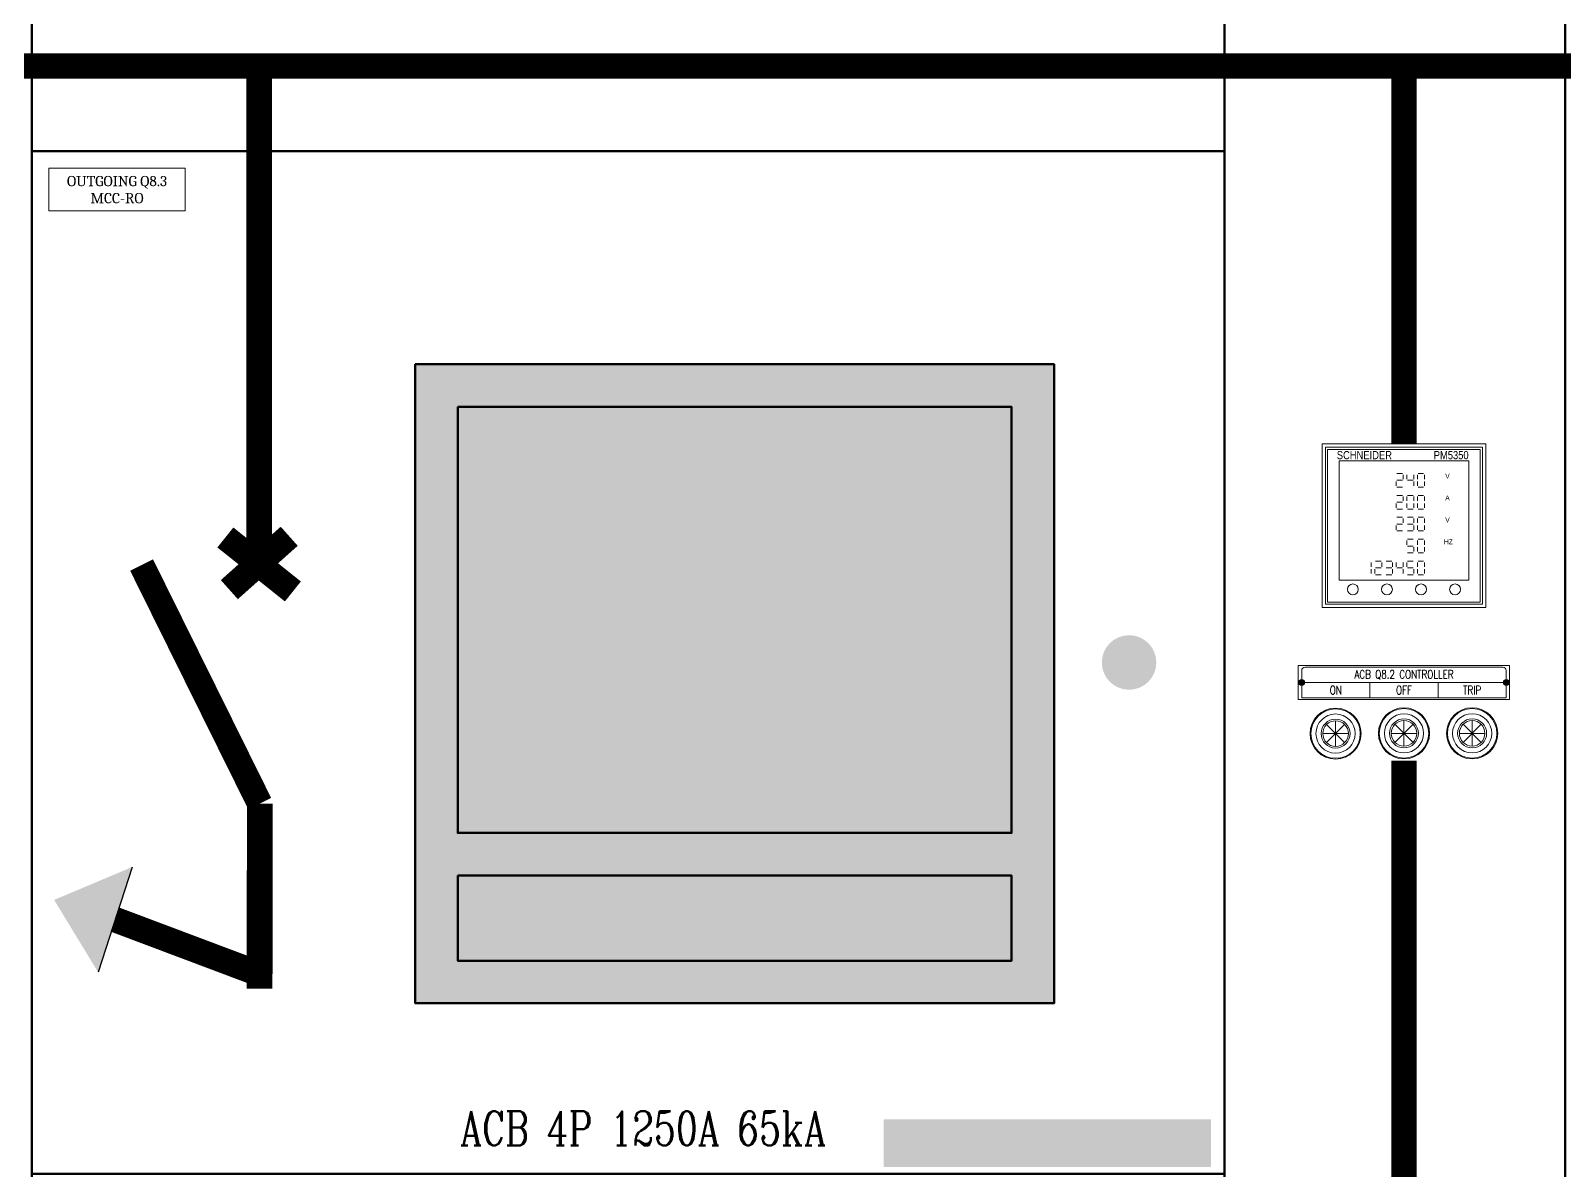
# Model space of a CAD drawing. Header units: millimetres. Extents: x -116965 to 323937, y 291661 to 566926.
# Drawn here: x -45932 to -45032, y 329542 to 330210 of the extents above; entities that cross this region are included whole.
import ezdxf
from ezdxf.enums import TextEntityAlignment as Align

# ---------------------------------------------------------------- set-up
doc = ezdxf.new("R2010")
doc.units = ezdxf.units.MM
doc.layers.get('0').update_dxf_attribs({"lineweight": 18})
for name, color, linetype, lineweight in [('BASE', 7, 'Continuous', 15), ('hw_Punch', 3, 'Continuous', 9), ('hw_Text', 7, 'Continuous', 13)]:
    doc.layers.add(name, color=color, linetype=linetype, lineweight=lineweight)
doc.layers.add('C00-00-00', color=7, linetype='Continuous')
for name, color, linetype, true_color in [('C32-AD-3C', 7, 'Continuous', 0x32ad3c), ('C34-3A-40', 7, 'Continuous', 0x343a40), ('C49-50-57', 7, 'Continuous', 0x495057), ('CAD-B5-BD', 7, 'Continuous', 0xadb5bd), ('CB1-00-43', 7, 'Continuous', 0xb10043)]:
    doc.layers.add(name, color=color, linetype=linetype, true_color=true_color)
doc.styles.add('hw_Block', font='complex.shx', dxfattribs={"width": 0.75})
doc.styles.add('hw_Block.', font='Cambria.ttf')
doc.styles.add('VnArial', font='')
doc.styles.get('VnArial').set_extended_font_data('.VnArial NarrowH')

# ---------------------------------------------------------------- blocks, each defined once
blk = doc.blocks.new('*U1759')
at = {"color": 1}
for p, q in [((-7.5, 0), (7.5, 0)), ((5.3, 5.3), (-5.3, -5.3)), ((-5.3, 5.3), (5.3, -5.3)), ((0, -7.5), (0, 7.5))]:
    blk.add_line(p, q, dxfattribs=at)
for radius in [15, 14.5]:
    blk.add_circle((0, 0), radius)
for radius in [8.5, 7.5]:
    blk.add_circle((0, 0), radius, dxfattribs=at)
at = {"layer": 'hw_Punch'}
blk.add_circle((0, 0), 11.5, dxfattribs=at)
blk = doc.blocks.new('*U1760')
at = {"color": 2}
for p, q in [((5.3, 5.3), (-5.3, -5.3)), ((-5.3, 5.3), (5.3, -5.3)), ((0, -7.5), (0, 7.5)), ((-7.5, 0), (7.5, 0))]:
    blk.add_line(p, q, dxfattribs=at)
for radius in [15, 14.5]:
    blk.add_circle((0, 0), radius)
for radius in [8.5, 7.5]:
    blk.add_circle((0, 0), radius, dxfattribs=at)
at = {"layer": 'hw_Punch'}
blk.add_circle((0, 0), 11.5, dxfattribs=at)
blk = doc.blocks.new('*U1767')
at = {"color": 3}
for p, q in [((5.3, 5.3), (-5.3, -5.3)), ((-5.3, 5.3), (5.3, -5.3)), ((0, -7.5), (0, 7.5)), ((-7.5, 0), (7.5, 0))]:
    blk.add_line(p, q, dxfattribs=at)
for radius in [15, 14.5]:
    blk.add_circle((0, 0), radius)
for radius in [8.5, 7.5]:
    blk.add_circle((0, 0), radius, dxfattribs=at)
at = {"layer": 'hw_Punch'}
blk.add_circle((0, 0), 11.5, dxfattribs=at)
blk = doc.blocks.new('1232')
at = {"color": 7, "linetype": 'Continuous', "lineweight": 13}
for p, q in [((43.43, 71.35), (43.43, 73.92)), ((43.84, 78.67), (47.07, 78.67)), ((43.84, 74.65), (47.07, 74.65)), ((47.48, 77.94), (47.48, 75.37)), ((49.66, 77.94), (49.66, 75.37)), ((50.08, 74.65), (53.3, 74.65)), ((53.72, 77.94), (53.72, 75.37)), ((53.72, 71.35), (53.72, 73.92)), ((55.9, 77.94), (55.9, 75.37)), ((55.9, 71.35), (55.9, 73.92)), ((56.31, 78.67), (59.54, 78.67)), ((59.95, 77.94), (59.95, 75.37)), ((59.95, 71.35), (59.95, 73.92)), ((43.84, 70.62), (47.07, 70.62)), ((43.84, 65.82), (47.07, 65.82)), ((47.48, 65.09), (47.48, 62.52)), ((49.66, 65.09), (49.66, 62.52)), ((50.08, 65.82), (53.3, 65.82)), ((53.72, 65.09), (53.72, 62.52)), ((55.9, 65.09), (55.9, 62.52)), ((56.31, 70.62), (59.54, 70.62)), ((56.31, 65.82), (59.54, 65.82)), ((59.95, 65.09), (59.95, 62.52)), ((43.43, 58.49), (43.43, 61.06)), ((43.84, 61.79), (47.07, 61.79)), ((43.84, 57.77), (47.07, 57.77)), ((49.66, 58.49), (49.66, 61.06)), ((50.08, 57.77), (53.3, 57.77)), ((53.72, 58.49), (53.72, 61.06)), ((55.9, 58.49), (55.9, 61.06)), ((56.31, 57.77), (59.54, 57.77)), ((59.95, 58.49), (59.95, 61.06)), ((43.43, 45.64), (43.43, 48.21)), ((43.84, 52.96), (47.07, 52.96)), ((43.84, 48.94), (47.07, 48.94)), ((47.48, 52.23), (47.48, 49.66)), ((50.08, 52.96), (53.3, 52.96)), ((50.08, 48.94), (53.3, 48.94)), ((53.72, 52.23), (53.72, 49.66)), ((53.72, 45.64), (53.72, 48.21)), ((55.9, 52.23), (55.9, 49.66)), ((55.9, 45.64), (55.9, 48.21)), ((56.31, 52.96), (59.54, 52.96)), ((59.95, 52.23), (59.95, 49.66)), ((59.95, 45.64), (59.95, 48.21)), ((43.84, 44.91), (47.07, 44.91)), ((49.66, 39.38), (49.66, 36.81)), ((50.08, 44.91), (53.3, 44.91)), ((50.08, 40.1), (53.3, 40.1)), ((50.08, 36.08), (53.3, 36.08)), ((55.9, 39.38), (55.9, 36.81)), ((56.31, 44.91), (59.54, 44.91)), ((56.31, 40.1), (59.54, 40.1)), ((59.95, 39.38), (59.95, 36.81)), ((31.38, 27.23), (34.61, 27.23)), ((37.61, 27.23), (40.84, 27.23)), ((50.08, 32.06), (53.3, 32.06)), ((50.08, 27.23), (53.3, 27.23)), ((53.72, 32.78), (53.72, 35.35)), ((55.9, 32.78), (55.9, 35.35)), ((56.31, 32.06), (59.54, 32.06)), ((56.31, 27.23), (59.54, 27.23)), ((59.95, 32.78), (59.95, 35.35)), ((28.79, 26.5), (28.79, 23.93)), ((28.79, 19.91), (28.79, 22.47)), ((30.97, 19.91), (30.97, 22.47)), ((31.38, 23.2), (34.61, 23.2)), ((31.38, 19.18), (34.61, 19.18)), ((35.02, 26.5), (35.02, 23.93)), ((37.61, 23.2), (40.84, 23.2)), ((37.61, 19.18), (40.84, 19.18)), ((41.25, 26.5), (41.25, 23.93)), ((41.25, 19.91), (41.25, 22.47)), ((43.43, 26.5), (43.43, 23.93)), ((43.84, 23.2), (47.07, 23.2)), ((47.48, 26.5), (47.48, 23.93)), ((47.48, 19.91), (47.48, 22.47)), ((49.66, 26.5), (49.66, 23.93)), ((50.08, 23.2), (53.3, 23.2)), ((50.08, 19.18), (53.3, 19.18)), ((53.72, 19.91), (53.72, 22.47)), ((55.9, 26.5), (55.9, 23.93)), ((55.9, 19.91), (55.9, 22.47)), ((56.31, 19.18), (59.54, 19.18)), ((59.95, 26.5), (59.95, 23.93)), ((59.95, 19.91), (59.95, 22.47))]:
    blk.add_line(p, q, dxfattribs=at)
at = {"layer": 'BASE', "lineweight": 13}
for points in [[(96, 0), (0, 0), (0, 96), (96, 96)], [(3.2, 3.2), (92.8, 3.2), (92.8, 92.8), (3.2, 92.8)], [(10, 16.06), (86, 16.06), (86, 86), (10, 86)]]:
    blk.add_lwpolyline(points, close=True, dxfattribs=at)
at = {"layer": 'BASE', "color": 3, "lineweight": 13}
blk.add_lwpolyline([(2, 2), (94, 2), (94, 94), (2, 94)], close=True, dxfattribs=at)
at = {"layer": 'BASE', "lineweight": 13}
for centre in [(18, 10.61), (38, 10.61), (58, 10.61), (78, 10.61)]:
    blk.add_circle(centre, 3.2, dxfattribs=at)
at = {"layer": 'hw_Text', "lineweight": 13, "style": 'VnArial'}
for s, height, p in [('Schneider', 4.8, (24.76, 89.41)), ('V', 2.88, (73.53, 77.14)), ('A', 2.88, (73.53, 64.28)), ('V', 2.88, (73.53, 51.43)), ('Hz', 2.88, (74.05, 38.57))]:
    blk.add_text(s, height=height, rotation=360, dxfattribs=at).set_placement(p, align=Align.MIDDLE_CENTER)
at = {"layer": 'hw_Text', "color": 1, "lineweight": 13, "style": 'VnArial'}
blk.add_text('PM5350', height=4.8, rotation=360, dxfattribs=at).set_placement((75.69, 89.41), align=Align.MIDDLE_CENTER)
blk = doc.blocks.new('Load Outgoingx')
at = {"color": 0, "lineweight": 5, "ltscale": 0.7}
blk.add_lwpolyline([(10, -10), (10, -35), (90, -35), (90, -10)], close=True, dxfattribs=at)
at = {"color": 0, "lineweight": 5, "style": 'hw_Block.'}
for tag, p in [('LINE1', (50, -17.5)), ('LINE2', (50, -27.5))]:
    blk.add_attdef(tag, text='', height=6, dxfattribs=at).set_placement(p, align=Align.MIDDLE_CENTER)

msp = doc.modelspace()

# ---------------------------------------------------------------- hatches: boundary and pattern name
h = msp.add_hatch(color=0)
h.dxf.hatch_style = 1
h.paths.add_polyline_path([(-45186.432169, 329829.184339, 0.4142135624), (-45187.695258, 329827.92125, 0.4142135624), (-45186.432169, 329826.658161)])
h.paths.add_polyline_path([(-45186.432169, 329829.184339), (-45186.432169, 329827.92125), (-45185.16908, 329827.92125, 0.4142135624)])
h.paths.add_polyline_path([(-45185.16908, 329827.92125), (-45186.432169, 329827.92125), (-45186.432169, 329826.658161, 0.4142135624)])
h = msp.add_hatch(color=0)
h.dxf.hatch_style = 1
h.paths.add_polyline_path([(-45066.432169, 329829.184339, 0.4142135624), (-45067.695258, 329827.92125, 0.4142135624), (-45066.432169, 329826.658161)])
h.paths.add_polyline_path([(-45066.432169, 329829.184339), (-45066.432169, 329827.92125), (-45065.16908, 329827.92125, 0.4142135624)])
h.paths.add_polyline_path([(-45065.16908, 329827.92125), (-45066.432169, 329827.92125), (-45066.432169, 329826.658161, 0.4142135624)])
at = {"lineweight": -3, "ltscale": 5}
h = msp.add_hatch(color=1, dxfattribs=at)
h.dxf.hatch_style = 1
h.paths.add_polyline_path([(-45892.78482, 329657.973926), (-45872.870128, 329719.583966), (-45918.572872, 329700.333209)])
at = {"layer": 'C00-00-00'}
h = msp.add_hatch(color=256, dxfattribs=at)
h.dxf.hatch_style = 2
h.paths.add_polyline_path([(-45706.698624, 330014.615558), (-45331.750968, 330014.615558), (-45331.750968, 329639.667902), (-45706.698624, 329639.667902)])
h = msp.add_hatch(color=256, dxfattribs=at)
h.dxf.hatch_style = 2
h.paths.add_polyline_path([(-45466.732124, 329959.623236), (-45446.734914, 329959.623236), (-45446.734914, 329744.653245), (-45466.732124, 329744.653245)])
h = msp.add_hatch(color=256, dxfattribs=at)
h.dxf.hatch_style = 2
h.paths.add_polyline_path([(-45514.225492, 329924.62812), (-45481.73003, 329924.62812), (-45481.73003, 329899.631611), (-45514.225492, 329899.631611)])
h = msp.add_hatch(color=256, dxfattribs=at)
edge = h.paths.add_edge_path()
edge.add_arc((-45287.757108, 329839.639986), 15.997765, 0, 360)
h = msp.add_hatch(color=256, dxfattribs=at)
h.dxf.hatch_style = 2
h.paths.add_polyline_path([(-45431.737008, 329571.677392), (-45239.763808, 329571.677392), (-45239.763808, 329543.681302), (-45431.737008, 329543.681302)])
at = {"layer": 'C32-AD-3C'}
h = msp.add_hatch(color=256, dxfattribs=at)
h.dxf.hatch_style = 2
h.paths.add_polyline_path([(-45676.702811, 329914.629518), (-45621.71049, 329914.629518), (-45621.71049, 329814.643473), (-45676.702811, 329814.643473)])
h = msp.add_hatch(color=256, dxfattribs=at)
h.dxf.hatch_style = 2
h.paths.add_polyline_path([(-45556.719561, 329874.635098), (-45531.723052, 329874.635098), (-45531.723052, 329864.636495), (-45556.719561, 329864.636495)])
at = {"layer": 'C34-3A-40'}
h = msp.add_hatch(color=256, dxfattribs=at)
h.dxf.hatch_style = 2
h.paths.add_polyline_path([(-45681.702115, 329989.619049), (-45356.747477, 329989.619049), (-45356.747477, 329739.653942), (-45681.702115, 329739.653942)])
h = msp.add_hatch(color=256, dxfattribs=at)
h.dxf.hatch_style = 2
h.paths.add_polyline_path([(-45681.702115, 329714.657433), (-45356.747477, 329714.657433), (-45356.747477, 329664.664411), (-45681.702115, 329664.664411)])
at = {"layer": 'C49-50-57'}
h = msp.add_hatch(color=256, dxfattribs=at)
h.dxf.hatch_style = 2
h.paths.add_polyline_path([(-45466.732124, 329959.623236), (-45446.734914, 329959.623236), (-45446.734914, 329852.138239), (-45466.732124, 329852.138239)])
at = {"layer": 'CAD-B5-BD'}
h = msp.add_hatch(color=256, dxfattribs=at)
h.dxf.hatch_style = 2
h.paths.add_polyline_path([(-45671.703508, 329909.630214), (-45626.709789, 329909.630214), (-45626.709789, 329864.636495), (-45671.703508, 329864.636495)])
at = {"layer": 'CB1-00-43'}
h = msp.add_hatch(color=256, dxfattribs=at)
h.dxf.hatch_style = 2
h.paths.add_polyline_path([(-45556.719561, 329924.62812), (-45524.224099, 329924.62812), (-45524.224099, 329899.631611), (-45556.719561, 329899.631611)])

# ---------------------------------------------------------------- linework, layer by layer
for p, q in [((-45166.432169, 329797.92125), (-45166.432169, 329797.92125)), ((-45166.432169, 329797.92125), (-45166.432169, 329797.92125)), ((-45126.432169, 329797.92125), (-45126.432169, 329797.92125)), ((-45126.432169, 329797.92125), (-45126.432169, 329797.92125)), ((-45086.432169, 329797.92125), (-45086.432169, 329797.92125)), ((-45086.432169, 329797.92125), (-45086.432169, 329797.92125))]:
    msp.add_line(p, q)
at = {"color": 1, "lineweight": -3, "ltscale": 5}
msp.add_line((-45872.870128, 329719.583966), (-45892.78482, 329657.973926), dxfattribs=at)
at = {"color": 1, "lineweight": -3, "ltscale": 5, "const_width": 15}
for points in [[(-46831.541593, 330189.584152), (-40932.337221, 330189.584152)], [(-45798.276098, 329897.14173), (-45798.276098, 330189.584152)], [(-45126.432169, 329967.890106), (-45126.432169, 330189.584152)], [(-45778.452988, 329881.297092), (-45818.099208, 329912.986367)], [(-45815.756841, 329882.377642), (-45780.615493, 329913.706865)], [(-45797.9236, 329756.826121), (-45867.247069, 329896.826121)], [(-45126.432169, 328339.849361), (-45126.432169, 329781.979527)], [(-45797.9236, 329756.826121), (-45798.099849, 329648.253991)], [(-45797.9236, 329656.84008), (-45797.9236, 329756.826121)], [(-45797.9236, 329656.84008), (-45882.827474, 329688.778946)]]:
    msp.add_lwpolyline(points, dxfattribs=at)
for points in [[(-45188.432169, 329837.92125), (-45064.432169, 329837.92125), (-45064.432169, 329817.92125), (-45188.432169, 329817.92125)], [(-45186.432169, 329827.92125), (-45146.432169, 329827.92125), (-45146.432169, 329818.92125), (-45186.432169, 329818.92125)], [(-45146.432169, 329827.92125), (-45106.432169, 329827.92125), (-45106.432169, 329818.92125), (-45146.432169, 329818.92125)], [(-45106.432169, 329827.92125), (-45066.432169, 329827.92125), (-45066.432169, 329818.92125), (-45106.432169, 329818.92125)]]:
    msp.add_lwpolyline(points, close=True)
msp.add_lwpolyline([(-45184.432169, 329836.92125), (-45068.432169, 329836.92125, -0.4142135624), (-45066.432169, 329834.92125), (-45066.432169, 329818.92125), (-45186.432169, 329818.92125), (-45186.432169, 329834.92125, -0.4142135624)], format="xyb", close=True)
for centre, radius in [((-45186.432169, 329827.92125), 1.75), ((-45186.432169, 329827.92125), 1.263089), ((-45066.432169, 329827.92125), 1.75), ((-45066.432169, 329827.92125), 1.263089)]:
    msp.add_circle(centre, radius)
at = {"layer": 'C00-00-00', "lineweight": 211}
msp.add_lwpolyline([(-45931.667218, 330439.556236), (-45231.764927, 330439.556236), (-45231.764927, 328239.863317), (-45931.667218, 328239.863317)], close=True, dxfattribs=at)
at = {"layer": 'C00-00-00', "lineweight": 100}
for points in [[(-46131.639302, 330339.570192), (-45931.667218, 330339.570192), (-45931.667218, 328339.849361), (-46131.639302, 328339.849361)], [(-45931.667218, 330339.570192), (-45231.764927, 330339.570192), (-45231.764927, 330139.598111), (-45931.667218, 330139.598111)], [(-45231.764927, 330339.570192), (-45031.792843, 330339.570192), (-45031.792843, 328339.849361), (-45231.764927, 328339.849361)], [(-45931.667218, 330139.598111), (-45231.764927, 330139.598111), (-45231.764927, 329539.681861), (-45931.667218, 329539.681861)]]:
    msp.add_lwpolyline(points, close=True, dxfattribs=at)
at = {"layer": 'C00-00-00', "lineweight": 50}
for points in [[(-45706.698624, 330014.615558), (-45331.750968, 330014.615558), (-45331.750968, 329639.667902), (-45706.698624, 329639.667902)], [(-45681.702115, 329989.619049), (-45356.747477, 329989.619049), (-45356.747477, 329739.653942), (-45681.702115, 329739.653942)], [(-45681.702115, 329714.657433), (-45356.747477, 329714.657433), (-45356.747477, 329664.664411), (-45681.702115, 329664.664411)]]:
    msp.add_lwpolyline(points, close=True, dxfattribs=at)

# ---------------------------------------------------------------- block references
at = {"lineweight": -3}
msp.add_blockref('Load Outgoingx', (-45931.667218, 330139.598111), dxfattribs=at).add_auto_attribs({'LINE2': 'MCC-RO', 'LINE1': 'OUTGOING Q8.3'})
for name, p in [('1232', (-45174.432169, 329871.890106)), ('*U1767', (-45166.574315, 329797.92125)), ('*U1759', (-45126.432169, 329798.063395)), ('*U1760', (-45086.432169, 329798.063395))]:
    msp.add_blockref(name, p)

# ---------------------------------------------------------------- texts
at = {"char_height": 5, "attachment_point": 5, "style": 'hw_Block'}
for s, width, insert in [('ACB Q8.2 CONTROLLER', 114.69911192, (-45126.432169, 329832.42125)), ('ON', 61.04856746, (-45166.432169, 329823.42125)), ('OFF', 61.04856746, (-45126.432169, 329823.42125)), ('TRIP', 61.04856746, (-45086.432169, 329823.42125))]:
    msp.add_mtext_dynamic_manual_height_columns(s, width=width, gutter_width=12.5, heights=[0], dxfattribs=dict(at, insert=insert))
at = {"color": 2, "insert": (-45572.995582, 329566.291047), "char_height": 20, "attachment_point": 5, "style": 'hw_Block'}
msp.add_mtext_dynamic_manual_height_columns('ACB 4P 1250A 65kA', width=280.32785492, gutter_width=12.5, heights=[0], dxfattribs=at)

doc.saveas('drawing.dxf')
